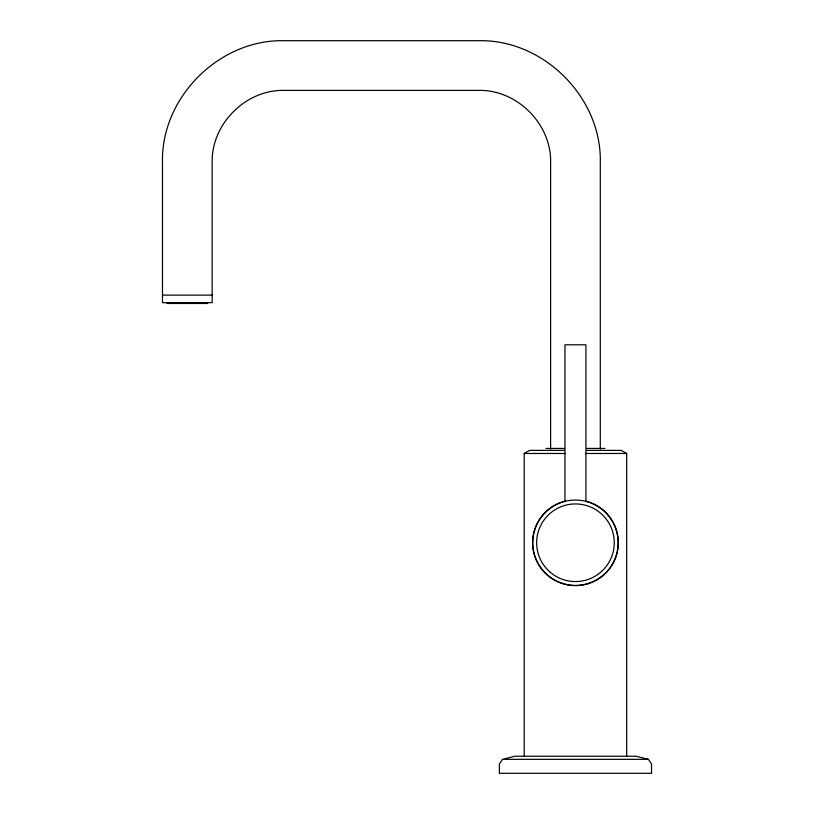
<?xml version="1.0" encoding="UTF-8"?>
<svg xmlns="http://www.w3.org/2000/svg" width="814" height="814" viewBox="0 0 814 814"><rect width="100%" height="100%" fill="white"/><g stroke="black" fill="none" stroke-linecap="round" stroke-linejoin="round"><path stroke-width="1.22" d="M550.61 449.104L550.61 162.597C551.556 123.993 516.982 89.428 478.378 90.385L284.391 90.385C245.777 89.428 211.202 124.013 212.159 162.627L212.159 302.686L162.474 302.686L162.474 162.525C160.938 97.426 219.22 39.153 284.31 40.7L478.449 40.7C543.559 39.153 601.841 97.446 600.294 162.546L600.294 449.104M502.482 759.33L499.379 763.99L499.379 773.3L651.526 773.3L651.526 763.99L648.422 759.33L635.999 756.226L514.906 756.226L502.482 759.33L648.422 759.33M524.216 756.511L524.216 453.479L529.649 450.376L564.163 450.376M162.474 295.126L212.159 295.126M166.951 303.469L207.682 303.469M545.95 448.433L564.163 448.433M586.741 448.433L604.944 448.433M586.741 450.376L621.245 450.376L626.678 453.479L626.678 756.511M524.216 453.479L565.455 453.479M585.449 453.479L626.678 453.479M585.927 501.668L585.927 344.8L564.967 344.8L564.967 501.668M586.151 501.261A42.847 42.847 0 0 1 610.632 567.216A42.847 42.847 0 0 1 540.272 567.216A42.847 42.847 0 0 1 564.753 501.261M547.303 574.847A42.694 42.694 0 0 0 617.327 551.078A42.694 42.694 0 0 0 561.721 502.319A42.694 42.694 0 0 0 547.303 574.847M549.857 571.927A38.818 38.818 0 0 0 613.522 550.325A38.818 38.818 0 0 0 562.973 505.993A38.818 38.818 0 0 0 549.857 571.927"/></g></svg>
